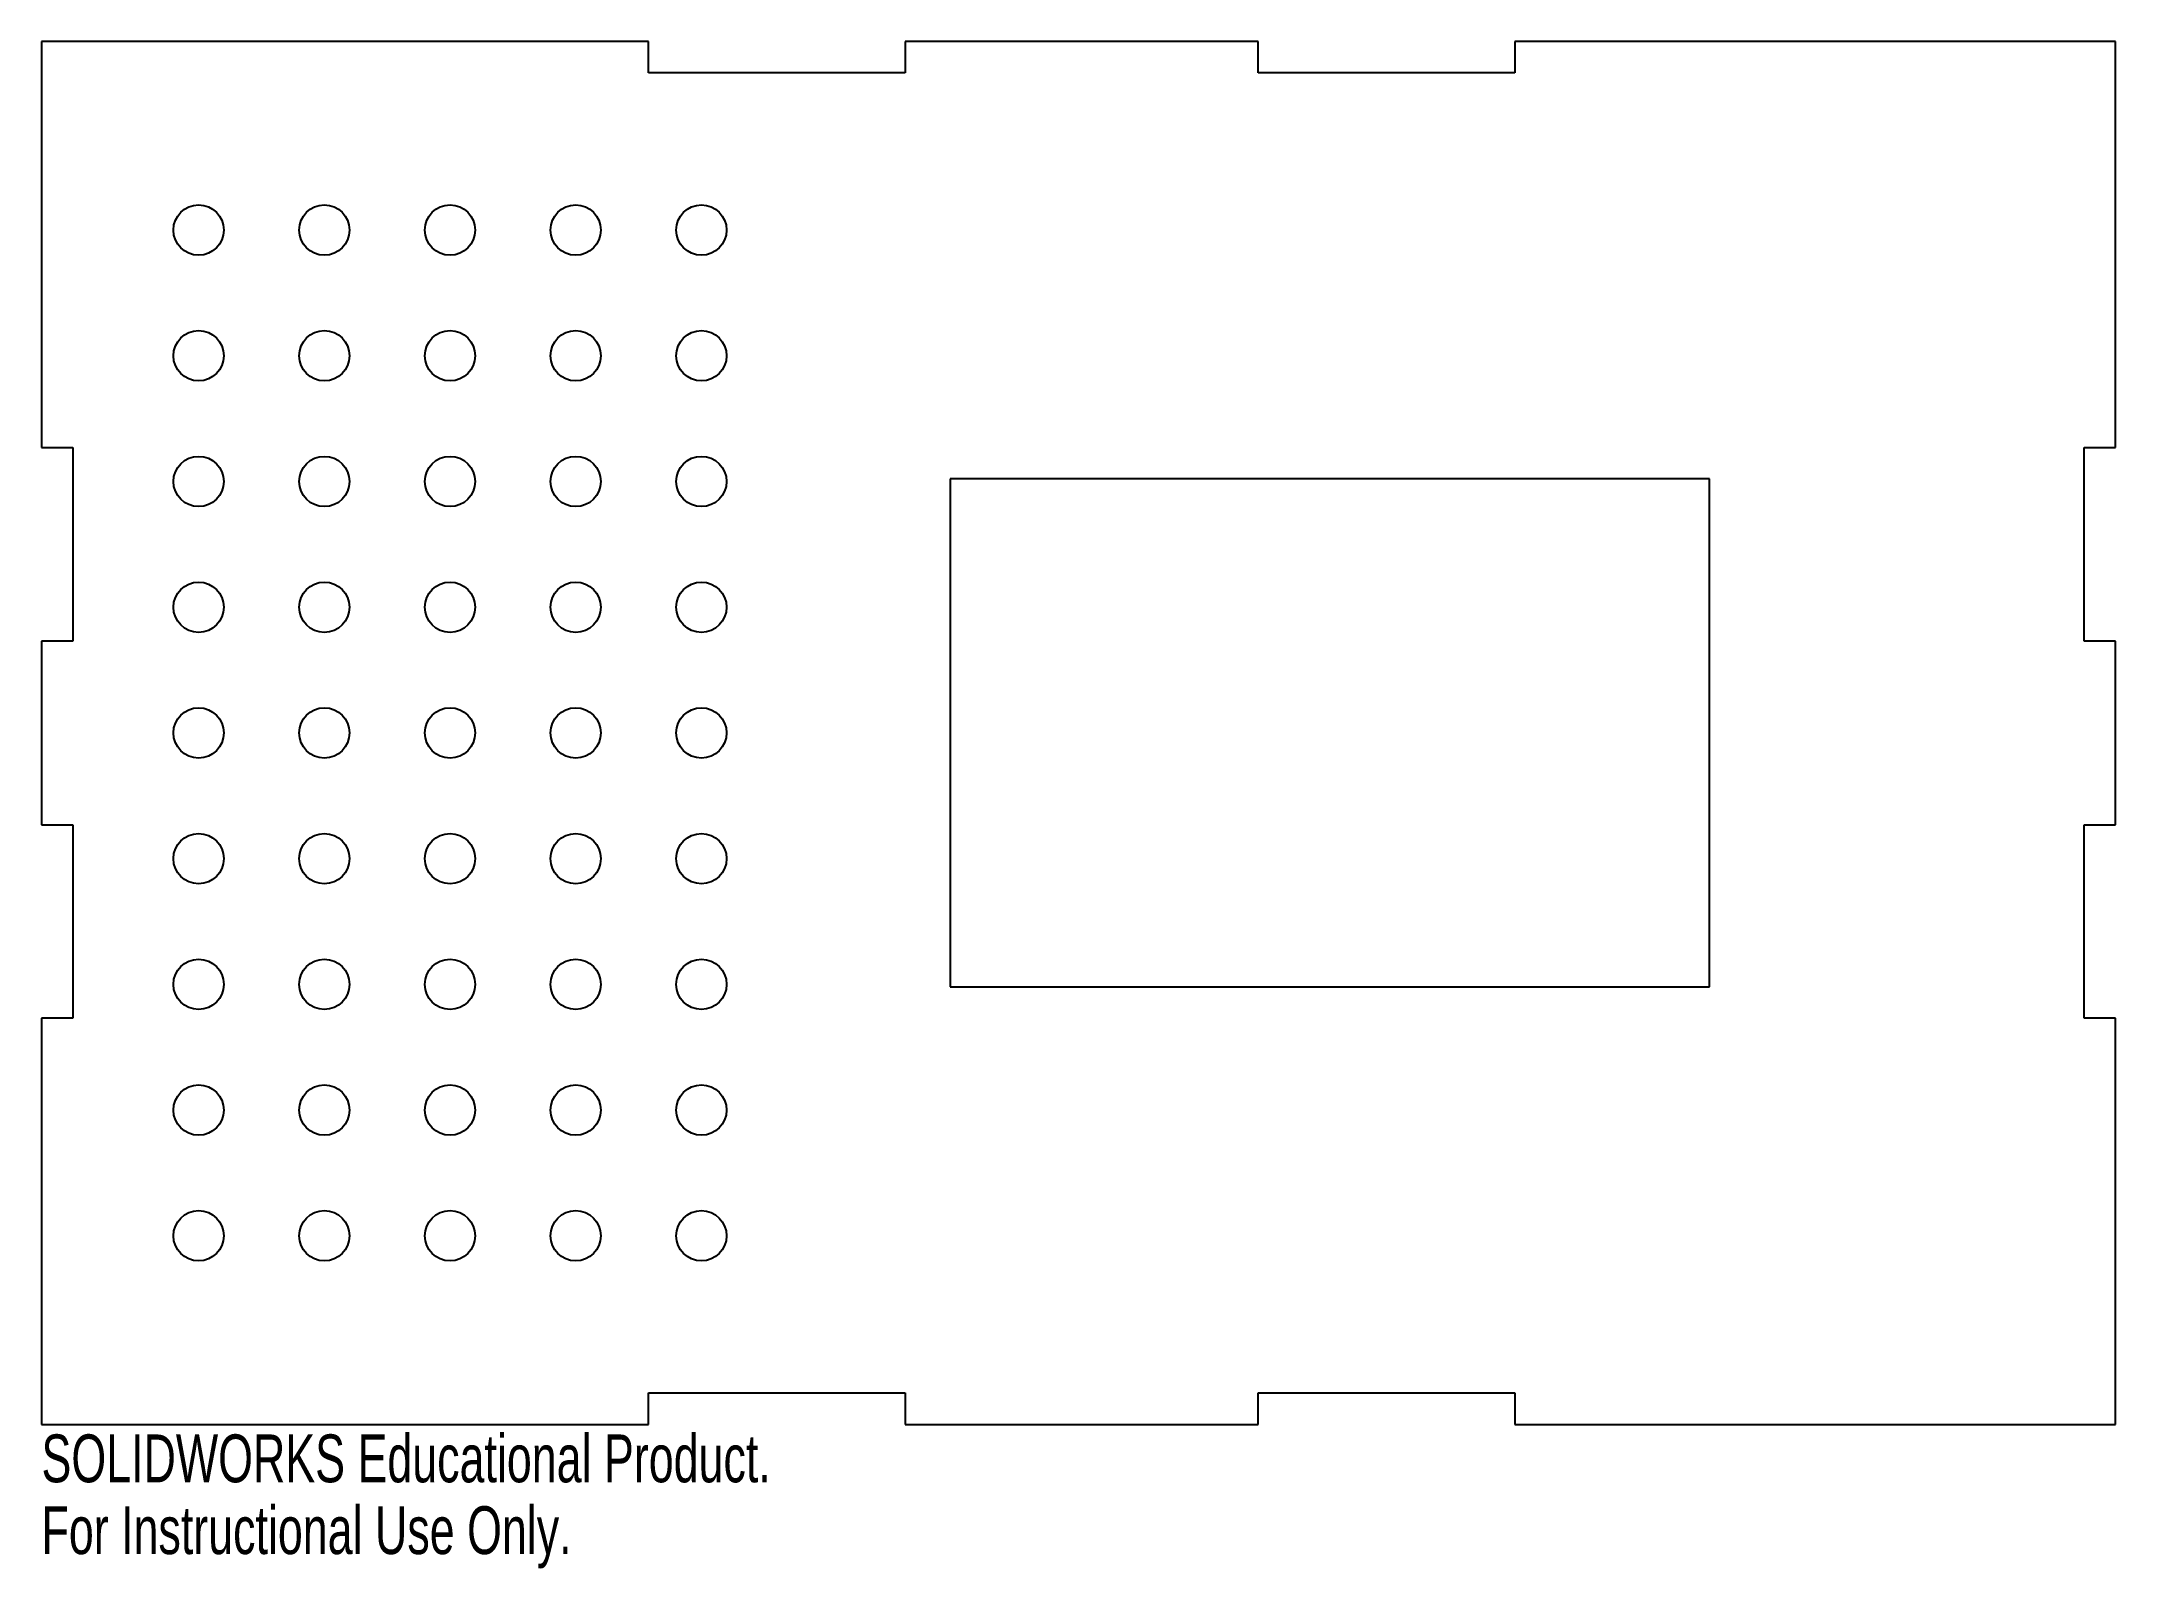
# Model space of a CAD drawing. Header units: inches. Extents: x -4.12 to 4.12, y -3.32 to 2.75.
import ezdxf

# ---------------------------------------------------------------- set-up
doc = ezdxf.new("R2010")
doc.units = ezdxf.units.IN
doc.header["$MEASUREMENT"] = 0
doc.styles.add('SLDTEXTSTYLE0', font='TXT', dxfattribs={"width": 0.7})

msp = doc.modelspace()

# ---------------------------------------------------------------- linework, layer by layer
at = {"color": 7, "linetype": 'Continuous', "lineweight": 25}
for p, q in [((-1.71, 2.75), (-4.125, 2.75)), ((-4.125, 2.75), (-4.125, 1.135)), ((-1.71, 2.625), (-1.71, 2.75)), ((0.715, 2.75), (-0.69, 2.75)), ((-0.69, 2.75), (-0.69, 2.625)), ((0.715, 2.625), (0.715, 2.75)), ((4.125, 2.75), (1.735, 2.75)), ((1.735, 2.75), (1.735, 2.625)), ((4.125, 1.135), (4.125, 2.75)), ((-0.69, 2.625), (-1.71, 2.625)), ((1.735, 2.625), (0.715, 2.625)), ((-4.125, 1.135), (-4, 1.135)), ((-4, 1.135), (-4, 0.365)), ((4, 0.365), (4, 1.135)), ((4, 1.135), (4.125, 1.135)), ((-0.51, 1.01), (-0.51, -1.01)), ((2.51, 1.01), (-0.51, 1.01)), ((2.51, -1.01), (2.51, 1.01)), ((-4, 0.365), (-4.125, 0.365)), ((-4.125, 0.365), (-4.125, -0.365)), ((4.125, 0.365), (4, 0.365)), ((4.125, -0.365), (4.125, 0.365)), ((-4.125, -0.365), (-4, -0.365)), ((-4, -0.365), (-4, -1.135)), ((4, -1.135), (4, -0.365)), ((4, -0.365), (4.125, -0.365)), ((-0.51, -1.01), (2.51, -1.01)), ((-4, -1.135), (-4.125, -1.135)), ((-4.125, -1.135), (-4.125, -2.75)), ((4.125, -1.135), (4, -1.135)), ((4.125, -2.75), (4.125, -1.135)), ((-1.71, -2.75), (-1.71, -2.625)), ((-1.71, -2.625), (-0.69, -2.625)), ((-0.69, -2.625), (-0.69, -2.75)), ((0.715, -2.75), (0.715, -2.625)), ((0.715, -2.625), (1.735, -2.625)), ((1.735, -2.625), (1.735, -2.75)), ((-4.125, -2.75), (-1.71, -2.75)), ((-0.69, -2.75), (0.715, -2.75)), ((1.735, -2.75), (4.125, -2.75))]:
    msp.add_line(p, q, dxfattribs=at)
for centre in [(-3.5, 2), (-3, 2), (-2.5, 2), (-2, 2), (-1.5, 2), (-3.5, 1.5), (-3, 1.5), (-2.5, 1.5), (-2, 1.5), (-1.5, 1.5), (-3.5, 1), (-3, 1), (-2.5, 1), (-2, 1), (-1.5, 1), (-3.5, 0.5), (-3, 0.5), (-2.5, 0.5), (-2, 0.5), (-1.5, 0.5), (-3.5, 0), (-3, 0), (-2.5, 0), (-2, 0), (-1.5, 0), (-3.5, -0.5), (-3, -0.5), (-2.5, -0.5), (-2, -0.5), (-1.5, -0.5), (-3.5, -1), (-3, -1), (-2.5, -1), (-2, -1), (-1.5, -1), (-3.5, -1.5), (-3, -1.5), (-2.5, -1.5), (-2, -1.5), (-1.5, -1.5), (-3.5, -2), (-3, -2), (-2.5, -2), (-2, -2), (-1.5, -2)]:
    msp.add_circle(centre, 0.1, dxfattribs=at)

# ---------------------------------------------------------------- texts
at = {"color": 7, "linetype": 'Continuous', "char_height": 0.1903, "attachment_point": 1, "style": 'SLDTEXTSTYLE0'}
for s, insert in [('SOLIDWORKS Educational Product.', (-4.125, -2.7901)), ('For Instructional Use Only.', (-4.125, -3.0756))]:
    msp.add_mtext(s, dxfattribs=dict(at, insert=insert))

doc.saveas('drawing.dxf')
